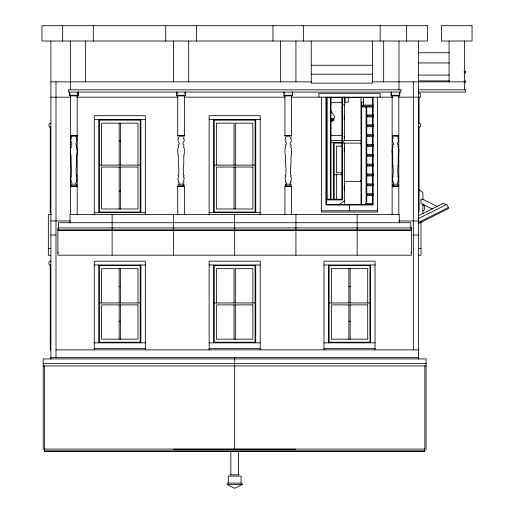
<?xml version="1.0" encoding="UTF-8"?>
<svg xmlns="http://www.w3.org/2000/svg" width="514" height="514" viewBox="0 0 514 514"><rect width="100%" height="100%" fill="white"/><g stroke="black" fill="none" stroke-linecap="round" stroke-linejoin="round"><path stroke-width="0.77" d="M77.19 150.345L77.004 154.206L76.56 154.701L77.004 155.106L76.56 156.038L76.56 165.187L76.085 165.726L76.457 167.32L76.085 168.476L76.22 175.049L76.991 175.698L76.22 176.43L77.036 178.679L76.22 181.166L76.946 181.898L75.834 182.547L75.834 184.166L76.894 184.545L76.233 185.869L71.446 185.869L70.81 185.181L70.81 184.545L71.844 184.166L71.844 182.547L70.733 181.898L71.459 181.166L70.649 178.679L71.459 176.43L70.694 175.698L71.459 175.049L71.594 168.476L71.228 167.32L71.594 165.726L71.125 165.187L71.125 156.038L70.681 155.581L71.125 154.701L70.681 154.206L70.489 150.345M398.832 150.345L398.646 154.206L398.196 154.701L398.646 155.106L398.196 156.038L398.196 165.187L397.727 165.726L398.093 167.32L397.727 168.476L397.862 175.049L398.633 175.698L397.862 176.43L398.678 178.679L397.862 181.166L398.588 181.898L397.476 182.547L397.476 184.166L398.517 184.545L397.875 185.869L393.069 185.869L392.426 185.181L392.445 184.545L393.486 184.166L393.486 182.547L392.375 181.898L393.101 181.166L392.285 178.679L393.101 176.43L392.33 175.698L393.101 175.049L393.236 168.476L392.869 167.32L393.236 165.726L392.767 165.187L392.767 156.038L392.317 155.581L392.767 154.701L392.317 154.206L392.131 150.345M70.489 149.934L70.778 147.993L71.414 147.145L70.906 145.128L71.992 144.068L70.591 139.795L71.639 138.272L70.591 136.987L71.292 136.274M392.131 149.934L392.42 147.993L393.056 147.145L392.548 145.128L393.634 144.068L392.227 139.795L393.281 138.272L392.227 136.987L392.638 136.281M78.167 92.064L77.826 93.593L78.167 92.064L78.167 95.257L77.363 95.893L70.341 95.893L69.551 95.257L69.531 92.064L69.878 93.593M185.374 92.064L185.046 93.593L185.374 92.064L185.374 95.257L184.565 95.893L177.561 95.893L176.758 95.257L176.758 92.064L177.079 93.593L176.758 92.064M292.562 92.064L292.241 93.593L292.562 92.064L292.562 95.257L291.759 95.893L284.756 95.893L283.953 95.257L283.953 92.064L284.274 93.593M399.449 93.593L399.77 92.064L399.77 95.257L398.96 95.893L391.964 95.893L391.154 95.257L391.154 92.064L391.475 93.593L391.154 92.064M424.313 209.686L424.712 205.349L423.003 205.349M184.314 136.987L183.267 138.272L184.314 139.795L184.051 141.363L182.913 143.194L182.913 144.068L183.999 145.128L183.492 147.145L184.128 147.993L184.417 149.934L184.224 154.206L183.781 154.701L184.224 155.106L183.781 156.038L183.781 165.187L183.312 165.726L183.678 167.32L183.312 168.476L183.447 175.049L184.211 175.698L183.447 176.43L184.256 178.679L183.447 181.166L184.173 181.898L183.061 182.547L183.061 184.166M291.509 136.987L290.461 138.272L291.509 139.795L291.245 141.363L290.108 143.194L290.108 144.068L291.194 145.128L290.686 147.145L291.322 147.993L291.611 149.934L291.419 154.206L290.975 154.701L291.419 155.106L290.975 156.038L290.975 165.187L290.506 165.726L290.873 167.32L290.506 168.476L290.641 175.049L291.406 175.698L290.641 176.43L291.451 178.679L290.641 181.166L291.367 181.898L290.249 182.547L290.249 184.166M291.759 95.893L292.562 95.257L283.953 95.257L284.756 95.893M398.96 95.893L399.77 95.257L391.154 95.257L391.964 95.893M285.707 184.166L285.225 184.545L285.707 185.445M338.797 205.022L344.438 200.672M77.209 95.893L78.167 95.257L69.551 95.257L70.36 95.893L69.531 94.615L70.489 95.893L69.551 95.257M184.417 95.893L185.374 95.257L176.758 95.257L177.561 95.893M291.611 95.893L292.562 95.257M398.813 95.893L399.77 95.257M183.614 185.445L184.096 185.181L183.614 184.166M418.441 215.726L443.312 203.293L445.811 204.54M418.441 218.578L446.814 204.399L448.812 208.395L418.524 223.577M418.441 222.504L448.381 207.534M75.134 135.934L77.209 135.458L70.508 135.458L72.583 135.934M182.341 135.934L184.417 135.458L177.715 135.458L179.791 135.934M72.583 186.029L70.508 186.505L77.209 186.505L75.134 186.029M289.536 135.934L291.611 135.458L284.91 135.458L286.979 135.934M179.791 186.029L177.715 186.505L184.417 186.505L182.341 186.029M396.737 135.934L398.813 135.458L392.111 135.458L394.187 135.934M286.979 186.029L284.91 186.505L291.611 186.505L289.536 186.029M394.187 186.029L392.111 186.505L398.813 186.505L396.737 186.029M331.003 121.394L332.539 121.175L333.637 120.231L330.515 120.231M398.035 136.094L398.832 136.017M70.489 185.946L71.292 185.869M392.131 185.946L392.927 185.869M173.687 449.262L295.646 449.262M418.441 52.756L449.339 52.756M418.441 62.965L449.339 62.965M311.24 65.265L372.502 65.265M464.065 71.324L465.665 71.324L465.665 72.924L464.065 72.924M311.24 74.196L372.502 74.196M418.441 75.076L449.339 75.076M418.441 80.897L449.66 80.897M464.065 80.897L465.665 80.897L465.665 82.491L464.065 82.491M50.886 81.855L311.709 81.855M372.387 81.855L464.386 81.855M418.441 89.828L465.665 89.828L465.665 92.064L418.441 92.064M418.441 93.342L420.356 93.342L420.356 97.172L398.883 97.172M50.886 97.172L70.45 97.172M76.869 97.172L178.05 97.172M184.449 97.172L284.852 97.172M291.232 97.172L392.516 97.172M325.812 97.409L345.016 97.409M330.675 97.487L341.958 97.487M326.39 97.621L372.496 97.621M344.425 102.273L348.248 102.273L348.248 97.172M361.014 102.273L363.565 102.273M330.675 102.594L341.958 102.594M342.51 104.824L344.425 104.824M373.17 105.1L363.404 105.1L362.608 106.057M373.042 106.057L362.286 106.057L362.286 107.015L373.299 107.015M366.919 114.943L373.299 114.943M366.919 115.901L373.299 115.901M366.919 116.858L373.299 116.858M330.586 118.798L333.901 118.798L334.575 116.183L330.553 110.6M94.28 119.505L145.327 119.505M209.14 119.505L260.193 119.505M366.116 121.073L366.758 121.073M50.886 123.334C48.188 121.895 48.136 128.5 50.809 127.164M418.441 123.334C421.146 121.895 421.191 128.5 418.524 127.164M366.919 124.793L373.299 124.793M366.919 125.75L373.299 125.75M366.919 126.707L373.299 126.707M366.919 134.636L373.299 134.636M330.997 135.458L342.035 135.458M366.919 135.593L373.299 135.593M76.072 136.114L70.489 136.017M178.853 136.114L183.614 136.114M285.707 136.114L290.468 136.114M393.249 136.114L397.675 136.114M366.919 136.551L373.299 136.551M330.997 140.56L342.035 140.56M361.014 140.56L343.146 140.56L343.146 143.117L361.014 143.117M119.164 141.042L120.443 141.042M330.746 142.474L342.35 142.474M342.067 143.117L334.209 143.117L334.209 199.638M360.378 143.753L361.014 143.753M366.919 144.479L373.299 144.479M366.919 145.436L373.299 145.436M341.887 146.143L336.445 146.143L336.445 172.788L341.887 172.788M366.919 146.394L373.299 146.394M366.919 154.328L373.299 154.328M366.919 155.286L373.299 155.286M366.919 156.243L373.299 156.243M366.919 164.172L373.299 164.172M99.382 165.129L140.226 165.129M214.248 165.129L255.085 165.129M366.919 165.129L373.299 165.129M366.919 166.086L373.299 166.086M366.919 174.015L373.299 174.015M334.209 174.702L342.067 174.702M366.919 174.972L373.299 174.972M366.919 175.929L373.299 175.929M360.378 180.761L361.014 180.761M344.425 181.403L361.014 181.403M366.919 183.864L373.299 183.864M72.583 184.166L75.134 184.166M183.273 184.166L178.512 184.166L178.03 185.181M286.047 184.166L290.808 184.166L291.29 185.181M394.187 184.166L396.737 184.166M366.919 184.822L373.299 184.822M366.912 185.779L373.299 185.779M178.673 185.869L183.459 185.869M285.868 185.869L290.654 185.869M418.441 189.949L419.398 189.949L422.913 192.589L422.913 199.265L437.151 206.384M119.164 191.131L120.443 191.131M366.116 191.96L366.758 191.96M366.707 193.707L373.087 193.707M366.919 194.665L373.299 194.665M366.379 195.622L373.299 195.622M326.024 199.265L342.189 199.265M422.913 199.265L420.998 199.265L420.998 203.306L432.223 208.922M326.499 199.907L342.51 199.907L342.51 97.172M366.116 201.308L366.758 201.308L366.758 107.015M365.589 203.55L372.727 203.55M365.595 204.508L372.734 204.508M50.25 205.009L50.809 205.009M418.524 205.009L419.083 205.009M422.617 210.406L424.037 210.406M423.298 210.547L423.864 210.547M321.449 210.753L377.604 210.753M50.886 212.031L50.25 212.031L50.25 127.164M418.441 212.031L419.083 212.031L419.083 126.682M94.28 212.667L145.327 212.667M209.14 212.667L260.193 212.667M51.535 214.582L48.335 214.582L48.335 255.252L50.886 255.252M50.886 220.962L70.45 220.962M398.883 220.962L418.441 220.962M57.896 229.816L411.425 229.816M57.896 230.458L411.425 230.458M50.886 235.001L55.994 235.001M413.34 235.001L418.441 235.001M48.335 248.352L50.886 248.352M418.441 248.352L420.998 248.352M57.896 252.47L58.538 252.47M410.789 252.47L411.425 252.47M418.441 255.252L420.998 255.252L420.998 221.412M50.886 261.163C48.188 259.731 48.136 266.336 50.809 264.993M94.28 264.993L145.327 264.993M209.14 264.993L260.193 264.993M324 264.993L375.053 264.993M119.164 286.529L120.443 286.529M348.89 286.529L350.162 286.529M99.382 302.964L140.226 302.964M214.248 302.964L255.085 302.964M329.108 302.964L369.945 302.964M119.164 321.308L120.443 321.308M348.89 321.308L350.162 321.308M50.25 342.844L50.809 342.844M94.28 342.844L145.327 342.844M209.14 342.844L260.193 342.844M324 342.844L375.053 342.844M94.28 348.588L145.327 348.588M209.14 348.588L260.193 348.588M324 348.588L375.053 348.588M50.886 349.867L50.25 349.867L50.25 264.993M55.994 349.867L418.441 349.867M50.886 357.519L418.441 357.564M43.227 363.385L426.1 363.385M43.227 365.936L426.1 365.936M44.506 449.063L424.827 449.063M44.506 450.81L424.827 450.81M230.201 474.827L239.132 474.827M227.008 483.121L242.325 483.121M398.035 136.274L398.736 136.987L397.682 138.272L398.736 139.795L397.328 144.068L398.414 145.128L397.907 147.145L398.543 147.993L398.832 149.934M398.035 185.869L398.832 185.946M76.393 185.869L77.19 185.946M391.154 95.257L392.111 95.893M283.953 95.257L284.91 95.893M176.758 95.257L177.715 95.893M76.689 136.281L77.094 136.987L76.046 138.272L77.094 139.795L75.686 144.068L76.779 145.128L76.265 147.145L76.901 147.993L77.19 149.934M285.007 136.987L286.054 138.272L285.007 139.795L285.276 141.363L286.414 143.194L286.414 144.068L285.321 145.128L285.835 147.145L285.199 147.993L284.91 149.934L285.097 154.206L285.54 154.701L285.097 155.106L285.54 156.038L285.54 165.187L286.015 165.726L285.643 167.32L286.015 168.476L285.88 175.049L285.109 175.698L285.88 176.43L285.064 178.679L285.88 181.166L285.148 181.898L286.266 182.547L286.266 184.166M177.812 136.987L178.859 138.272L177.812 139.795L178.082 141.363L179.219 143.194L179.219 144.068L178.127 145.128L178.641 147.145L178.005 147.993L177.715 149.934L177.902 154.206L178.345 154.701L177.902 155.581L178.345 156.038L178.345 165.187L178.821 165.726L178.448 167.32L178.821 168.476L178.686 175.049L177.915 175.698L178.686 176.43L177.87 178.679L178.686 181.166L177.953 181.898L179.071 182.547L179.071 184.166M69.531 94.615L70.341 95.893M464.386 41.017L464.386 89.828M449.075 41.017L449.075 81.855M426.1 449.692L426.1 358.92L43.227 358.92L43.227 449.692M424.827 365.936L424.827 451.607L44.506 451.607L44.506 365.936M422.913 204.264L422.913 213.747M419.083 97.172L419.083 123.656M418.441 41.017L418.441 359.119M413.34 81.855L413.34 349.867M410.789 228.267L410.789 222.716L58.538 222.716L58.538 228.267M406.638 25.7L406.638 41.017M399.301 222.96L399.301 214.582L70.02 214.582L70.02 222.96M398.98 41.017L398.98 89.828M398.813 95.218L398.813 214.582M392.927 184.166L392.908 185.445M392.131 95.578L392.131 214.582M383.669 41.017L383.669 81.855M380.154 25.7L380.154 41.017M380.154 97.172L380.154 93.342L318.898 93.342L318.898 97.172M377.604 97.172L377.604 212.031L321.449 212.031L321.449 97.172M375.053 349.867L375.053 261.163L324 261.163L324 349.867M373.138 97.172L373.138 205.009L325.915 205.009L325.915 97.172M372.502 41.017L372.502 83.133L311.24 83.133L311.24 41.017M372.502 97.172L372.502 204.373L326.557 204.373L326.557 97.172M370.588 264.993L370.588 342.844M367.716 302.964L367.716 268.661L331.344 268.661L331.344 302.964M366.116 106.751L366.116 204.99M363.565 97.172L363.565 105.1M361.65 101.958L361.65 204.99M361.014 97.172L361.014 204.533M357.185 214.582L357.185 227.786M357.185 227.908L357.185 255.182M350.162 268.661L350.162 302.964M350.162 304.879L350.162 339.176M349.526 205.009L349.526 210.753M348.89 268.661L348.89 302.964M348.89 304.879L348.89 339.176M345.061 97.172L345.061 102.787M344.425 97.172L344.425 140.56M344.425 142.911L344.425 204.951M344.264 115.354L344.264 119.82M344.264 136.094L344.264 137.373M344.264 147.261L344.264 151.726M344.264 185.548L344.264 190.013M341.868 97.172L341.868 199.265M336.445 174.702L336.445 199.773M333.573 142.474L333.573 199.4M331.022 97.172L331.022 199.265M330.386 97.172L330.386 199.907M328.472 264.993L328.472 342.844M327.193 97.172L327.193 199.888M303.581 25.7L303.581 41.017M295.923 41.017L295.923 81.855M295.923 214.582L295.923 227.786M295.923 227.908L295.923 255.182M291.611 96.009L291.611 135.934M291.611 186.029L291.611 214.582M284.91 95.218L284.91 135.934M284.91 186.029L284.91 214.582M280.612 41.017L280.612 81.855M272.953 25.7L272.953 41.017M260.193 214.884L260.193 115.676L209.14 115.676L209.14 214.884M260.193 349.867L260.193 261.163L209.14 261.163L209.14 349.867M255.721 119.505L255.721 212.667M255.721 264.993L255.721 342.844M252.849 165.129L252.849 123.174L235.303 123.174L235.303 165.129M252.849 302.964L252.849 268.661L235.303 268.661L235.303 302.964M241.047 483.121L241.047 476.099L228.287 476.099L228.287 483.121M238.496 451.864L238.496 474.827M235.303 167.044L235.303 208.999M235.303 304.879L235.303 339.176M234.654 214.582L234.654 227.786M234.667 227.908L234.667 255.182M234.667 357.519L234.667 449.063M234.031 165.129L234.031 123.174L216.478 123.174L216.478 165.129M234.031 167.044L234.031 208.999M234.031 302.964L234.031 268.661L216.478 268.661L216.478 302.964M234.031 304.879L234.031 339.176M230.837 451.864L230.837 474.827M213.606 119.505L213.606 212.667M213.606 264.993L213.606 342.844M196.367 25.7L196.367 41.017M188.709 41.017L188.709 81.855M184.417 95.218L184.417 135.934M184.417 186.029L184.417 214.582M177.715 96.009L177.715 135.934M177.715 186.029L177.715 214.582M173.398 41.017L173.398 81.855M173.398 214.582L173.398 227.786M173.398 227.908L173.398 255.182M165.739 25.7L165.739 41.017M145.327 214.884L145.327 115.676L94.28 115.676L94.28 214.884M145.327 349.867L145.327 261.163L94.28 261.163L94.28 349.867M140.862 119.505L140.862 212.667M140.862 264.993L140.862 342.844M137.99 165.129L137.99 123.174L101.618 123.174L101.618 165.129M137.99 302.964L137.99 268.661L101.618 268.661L101.618 302.964M120.443 123.174L120.443 165.129M120.443 167.044L120.443 208.999M120.443 268.661L120.443 302.964M120.443 304.879L120.443 339.176M119.164 123.174L119.164 165.129M119.164 167.044L119.164 208.999M119.164 268.661L119.164 302.964M119.164 304.879L119.164 339.176M112.136 214.582L112.136 227.786M112.136 227.908L112.136 255.182M98.746 119.505L98.746 212.667M98.746 264.993L98.746 342.844M93.31 25.7L93.31 41.017M85.658 41.017L85.658 81.855M77.19 95.578L77.209 214.582M76.393 184.166L76.413 185.445M70.508 95.218L70.489 214.582M70.341 41.017L70.341 89.828M62.682 25.7L62.682 41.017M55.994 81.855L55.994 357.519M50.886 41.017L50.886 359.119M333.901 119.19L333.355 119.993L330.958 119.499L330.63 119.036L333.901 119.19M78.147 94.615L77.344 95.893L78.147 94.615M242.325 484.471L234.667 488.3L227.008 484.471L242.325 484.471M427.378 25.7L41.955 25.7L41.955 41.017L427.378 41.017L427.378 25.7M472.045 25.7L441.417 25.7L441.417 41.017L472.045 41.017L472.045 25.7M400.894 89.828L68.426 89.828L68.426 92.064L400.894 92.064L400.894 89.828M140.226 120.141L99.382 120.141L99.382 212.031L140.226 212.031L140.226 120.141M255.085 120.141L214.248 120.141L214.248 212.031L255.085 212.031L255.085 120.141M137.99 167.044L101.618 167.044L101.618 208.999L137.99 208.999L137.99 167.044M252.849 167.044L216.478 167.044L216.478 208.999L252.849 208.999L252.849 167.044M411.425 227.908L57.896 227.908L57.896 255.182L411.425 255.182L411.425 227.908M140.226 265.635L99.382 265.635L99.382 342.208L140.226 342.208L140.226 265.635M255.085 265.635L214.248 265.635L214.248 342.208L255.085 342.208L255.085 265.635M369.945 265.635L329.108 265.635L329.108 342.208L369.945 342.208L369.945 265.635M137.99 304.879L101.618 304.879L101.618 339.176L137.99 339.176L137.99 304.879M252.849 304.879L216.478 304.879L216.478 339.176L252.849 339.176L252.849 304.879M367.716 304.879L331.344 304.879L331.344 339.176L367.716 339.176L367.716 304.879M391.983 95.893L391.173 94.615L391.983 95.893"/></g></svg>
